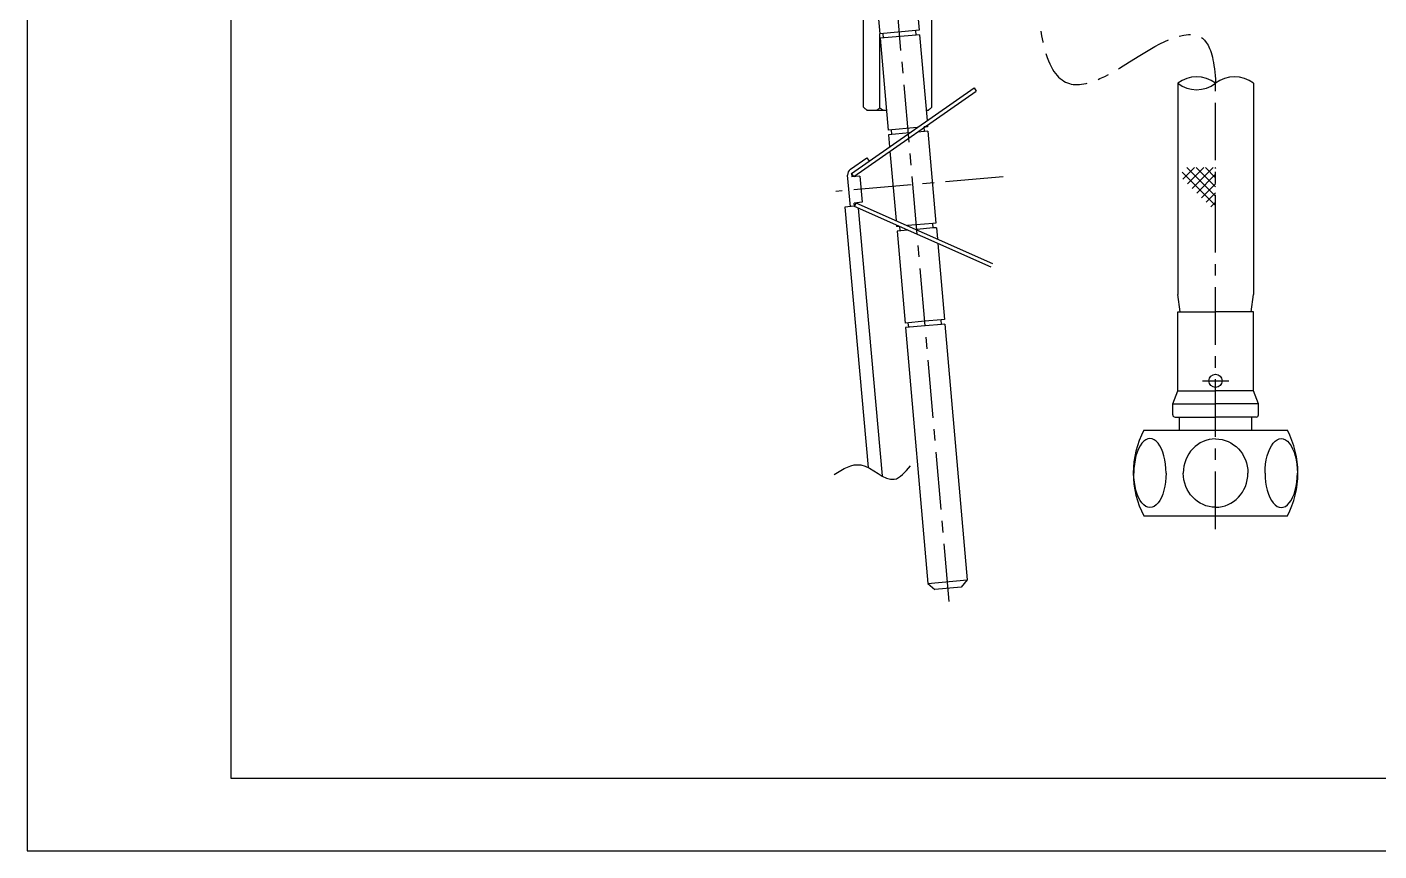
# Model space of a CAD drawing. Extents: x 2371 to 2965, y -1245 to -825.
# Drawn here: x 2371 to 2576.2, y -1245 to -1119.9 of the extents above; entities that cross this region are included whole.
import ezdxf

# ---------------------------------------------------------------- set-up
doc = ezdxf.new("R2010")
doc.units = 0
doc.header["$LTSCALE"] = 7
doc.header["$MEASUREMENT"] = 0
doc.linetypes.add('CENTER', pattern=[2, 1.25, -0.25, 0.25, -0.25])
doc.layers.get('0').update_dxf_attribs({"color": 2, "linetype": 'CONTINUOUS'})
for name, color, linetype in [('CL', 1, 'CENTER'), ('D', 2, 'CONTINUOUS'), ('DIM', 2, 'CONTINUOUS'), ('DWG', 7, 'CONTINUOUS')]:
    doc.layers.add(name, color=color, linetype=linetype)

# ---------------------------------------------------------------- blocks, each defined once
blk = doc.blocks.new('BORDER')
for p, q in [((0, 1), (0, 0)), ((0, 0), (1, 0))]:
    blk.add_line(p, q)
blk = doc.blocks.new('양식')
at = {"color": 4}
for p, q in [((1219, 11), (1219, 386)), ((1768, 11), (1219, 11))]:
    blk.add_line(p, q, dxfattribs=at)
at = {"xscale": 594, "yscale": 420, "zscale": 594}
blk.add_blockref('BORDER', (1188, 0), dxfattribs=at)

msp = doc.modelspace()

# ---------------------------------------------------------------- linework, layer by layer
at = {"color": 7, "linetype": 'Continuous'}
for p, q in [((2495.84, -1068.52), (2500.42, -1120.88)), ((2501.86, -1068.52), (2506.4, -1120.36)), ((2506.4, -1120.36), (2505.9, -1120.4)), ((2505.9, -1120.4), (2500.42, -1120.88)), ((2505.96, -1121.1), (2500.48, -1121.58)), ((2500.48, -1121.58), (2501.7, -1135.53)), ((2500.98, -1121.54), (2500.92, -1120.84)), ((2505.96, -1121.1), (2505.9, -1120.4)), ((2506.46, -1121.06), (2505.96, -1121.1)), ((2506.46, -1121.06), (2507.6, -1134.09)), ((2506.09, -1135.14), (2501.7, -1135.53)), ((2504.94, -1135.95), (2501.76, -1136.23)), ((2501.76, -1136.23), (2501.92, -1138.05)), ((2502.26, -1136.18), (2502.2, -1135.48)), ((2507.24, -1135.75), (2506.14, -1135.84)), ((2507.68, -1135.01), (2507.18, -1135.05)), ((2507.24, -1135.75), (2507.18, -1135.05)), ((2507.74, -1135.7), (2507.24, -1135.75)), ((2507.66, -1134.78), (2507.68, -1135.01)), ((2507.74, -1135.7), (2508.96, -1149.65)), ((2501.98, -1138.74), (2502.91, -1149.27)), ((2502.97, -1149.95), (2502.98, -1150.17)), ((2503.39, -1150.14), (2502.98, -1150.17)), ((2504.71, -1150.72), (2503.05, -1150.87)), ((2503.05, -1150.87), (2504.27, -1164.82)), ((2503.54, -1150.83), (2503.48, -1150.13)), ((2505.97, -1149.91), (2504.62, -1150.03)), ((2506.03, -1150.61), (2505.95, -1150.62)), ((2508.46, -1149.69), (2505.97, -1149.91)), ((2508.52, -1150.39), (2506.03, -1150.61)), ((2508.96, -1149.65), (2508.46, -1149.69)), ((2508.52, -1150.39), (2508.46, -1149.69)), ((2509.02, -1150.35), (2508.52, -1150.39)), ((2509.02, -1150.35), (2509.17, -1152.04)), ((2509.23, -1152.73), (2510.24, -1164.29)), ((2507.25, -1164.56), (2504.27, -1164.82)), ((2507.32, -1165.25), (2504.33, -1165.51)), ((2504.33, -1165.51), (2507.73, -1204.37)), ((2504.83, -1165.47), (2504.76, -1164.77)), ((2509.75, -1164.34), (2507.25, -1164.56)), ((2509.81, -1165.03), (2507.32, -1165.25)), ((2510.24, -1164.29), (2509.75, -1164.34)), ((2509.81, -1165.03), (2509.75, -1164.34)), ((2510.3, -1164.99), (2509.81, -1165.03)), ((2510.3, -1164.99), (2513.7, -1203.84)), ((2507.73, -1204.37), (2513.7, -1203.84)), ((2507.73, -1204.37), (2508.81, -1205.27)), ((2513.7, -1203.84), (2512.79, -1204.93)), ((2512.79, -1204.93), (2508.81, -1205.27))]:
    msp.add_line(p, q, dxfattribs=at)
at = {"color": 0}
for p, q in [((2496.13, -1142.1), (2514.74, -1129.12)), ((2496.47, -1142.59), (2515.08, -1129.61)), ((2495.98, -1141.47), (2498.47, -1139.73)), ((2498.47, -1139.73), (2498.82, -1140.22)), ((2495.97, -1147.17), (2495.55, -1142.38)), ((2496.47, -1142.59), (2496.13, -1142.1)), ((2496.13, -1142.1), (2496.18, -1142.61)), ((2497.39, -1142.51), (2496.18, -1142.61)), ((2497.39, -1142.51), (2497.74, -1146.49)), ((2497.74, -1146.49), (2496.52, -1146.6)), ((2496.57, -1147.12), (2496.52, -1146.6)), ((2496.82, -1146.57), (2496.57, -1147.12)), ((2496.82, -1146.57), (2517.56, -1155.76)), ((2496.53, -1147.1), (2495.14, -1147.22)), ((2495.14, -1147.22), (2498.65, -1186.77)), ((2496.54, -1147.1), (2517.31, -1156.31)), ((2497.16, -1147.38), (2500.77, -1188.03))]:
    msp.add_line(p, q, dxfattribs=at)
at = {"color": 2}
for p, q in [((2546.32, -1141.91), (2551.4, -1146.99)), ((2546.44, -1142.96), (2548.19, -1141.21)), ((2547.03, -1141.21), (2551.4, -1145.58)), ((2547.14, -1143.66), (2549.6, -1141.21)), ((2547.85, -1144.37), (2551.02, -1141.21)), ((2548.44, -1141.21), (2551.4, -1144.16)), ((2548.56, -1145.08), (2551.4, -1142.24)), ((2549.85, -1141.21), (2551.4, -1142.75)), ((2551.27, -1141.21), (2551.4, -1141.33)), ((2549.27, -1145.79), (2551.4, -1143.66)), ((2549.97, -1146.49), (2551.4, -1145.07)), ((2550.68, -1147.2), (2551.4, -1146.48)), ((2551.39, -1147.91), (2551.4, -1147.9))]:
    msp.add_line(p, q, dxfattribs=at)
at = {"linetype": 'CENTER'}
msp.add_line((2549.4, -1173.61), (2553.4, -1173.61), dxfattribs=at)
for centre, start, end in [((2548.52, -1132.11), 52.1368, 127.8632), ((2548.52, -1124.71), 232.1368, 307.8632), ((2554.27, -1132.11), 52.1368, 127.8632)]:
    msp.add_arc(centre, 4.68, start, end)
at = {"color": 0}
msp.add_arc((2496.55, -1142.29), 1, 124.8989, 185, dxfattribs=at)
at = {"layer": 'CL'}
for p, q in [((2510.97, -1207.09), (2488.49, -950.07)), ((2551.4, -1196.11), (2551.4, -1128.41)), ((2519.14, -1142.61), (2493.76, -1144.83))]:
    msp.add_line(p, q, dxfattribs=at)
msp.add_open_spline([(2523.15, -1096.08), (2523.67, -1097.9), (2522.51, -1144.84), (2543.04, -1117.54), (2551.09, -1121.84), (2551.4, -1128.41)], degree=3, knots=[0, 0, 0, 0, 24.64632, 60.35232, 70.475896, 70.475896, 70.475896, 70.475896], dxfattribs=at)
at = {"layer": 'D'}
msp.add_spline([(2493.51, -1187.82), (2497.56, -1186.38), (2502.62, -1188.55), (2505.08, -1186.52)], degree=3, dxfattribs=at)
at = {"layer": 'DWG'}
for p, q in [((2497.96, -1132.02), (2497.96, -1093.02)), ((2508.35, -1132.02), (2508.35, -1093.52)), ((2500.43, -1132.14), (2500.43, -1120.88)), ((2545.65, -1128.41), (2545.65, -1160.51)), ((2557.15, -1128.41), (2557.15, -1160.51)), ((2514.74, -1129.12), (2515.08, -1129.61)), ((2498.46, -1132.52), (2497.96, -1132.02)), ((2498.46, -1132.52), (2501.44, -1132.52)), ((2507.46, -1132.52), (2507.85, -1132.52)), ((2507.85, -1132.52), (2508.35, -1132.02)), ((2546, -1163.11), (2545.65, -1160.51)), ((2556.8, -1163.11), (2557.15, -1160.51)), ((2545.65, -1163.11), (2551.4, -1163.11)), ((2545.65, -1175.11), (2545.65, -1163.11)), ((2557.15, -1163.11), (2551.4, -1163.11)), ((2557.15, -1175.11), (2557.15, -1163.11)), ((2544.9, -1177.11), (2545.65, -1175.11)), ((2545.65, -1175.11), (2551.4, -1175.11)), ((2557.15, -1175.11), (2551.4, -1175.11)), ((2557.9, -1177.11), (2557.15, -1175.11)), ((2544.9, -1177.11), (2551.4, -1177.11)), ((2544.9, -1178.76), (2544.9, -1177.11)), ((2557.9, -1177.11), (2551.4, -1177.11)), ((2557.9, -1178.76), (2557.9, -1177.11)), ((2545.25, -1179.11), (2551.4, -1179.11)), ((2545.9, -1179.11), (2551.4, -1179.11)), ((2545.9, -1181.11), (2545.9, -1179.11)), ((2557.55, -1179.11), (2551.4, -1179.11)), ((2556.9, -1179.11), (2551.4, -1179.11)), ((2556.9, -1181.11), (2556.9, -1179.11)), ((2540.5, -1181.11), (2551.4, -1181.11)), ((2551.4, -1181.11), (2562.3, -1181.11)), ((2540.5, -1194.11), (2551.4, -1194.11)), ((2551.4, -1194.11), (2562.3, -1194.11))]:
    msp.add_line(p, q, dxfattribs=at)
msp.add_circle((2551.4, -1173.61), 1, dxfattribs=at)
for centre, radius, start, end in [((2545.25, -1178.76), 0.35, 180, 270), ((2557.55, -1178.76), 0.35, 270, 0), ((2552.9, -1187.61), 14, 152.336, 180), ((2549.9, -1187.61), 14, 0, 27.664), ((2552.9, -1187.61), 14, 180, 207.664), ((2549.9, -1187.61), 14, 332.336, 0)]:
    msp.add_arc(centre, radius, start, end, dxfattribs=at)
for centre, major_axis, ratio, start_param, end_param in [((2541.44, -1187.61), (0, 5.23), 0.468197, 4.712389, 7.853982), ((2551.4, -1187.61), (0, 5.2), 0.942809, 0, 1.570796), ((2551.4, -1187.61), (0, 5.2), 0.942809, 3.141593, 4.712389), ((2561.36, -1187.61), (0, -5.23), 0.468197, 4.712389, 7.853982)]:
    msp.add_ellipse(centre, major_axis=major_axis, ratio=ratio, start_param=start_param, end_param=end_param, dxfattribs=at)
at = {"layer": 'DWG', "extrusion": (0, 0, -1)}
for centre, major_axis, ratio, start_param, end_param in [((2551.4, -1187.61), (0, 5.2), 0.942809, 0, 1.570796), ((2561.36, -1187.61), (0, 5.23), 0.468197, 4.712389, 7.853982), ((2541.44, -1187.61), (0, -5.23), 0.468197, 4.712389, 7.853982), ((2551.4, -1187.61), (0, 5.2), 0.942809, 3.141593, 4.712389)]:
    msp.add_ellipse(centre, major_axis=major_axis, ratio=ratio, start_param=start_param, end_param=end_param, dxfattribs=at)
at = {"layer": 'DWG'}
for points in [[(2497.96, -1132.02), (2498.18, -1132.22), (2498.38, -1132.39), (2498.58, -1132.52)], [(2499.93, -1132.52), (2500.13, -1132.39), (2500.34, -1132.22), (2500.43, -1132.14)], [(2500.93, -1132.52), (2500.73, -1132.39), (2500.52, -1132.22), (2500.43, -1132.14)], [(2507.72, -1132.52), (2507.86, -1132.43)], [(2507.86, -1132.43), (2507.92, -1132.39), (2508.13, -1132.22), (2508.35, -1132.02)]]:
    msp.add_spline(points, degree=3, dxfattribs=at)

# ---------------------------------------------------------------- block references
at = {"layer": 'DIM'}
msp.add_blockref('양식', (1183, -1245), dxfattribs=at)

doc.saveas('drawing.dxf')
